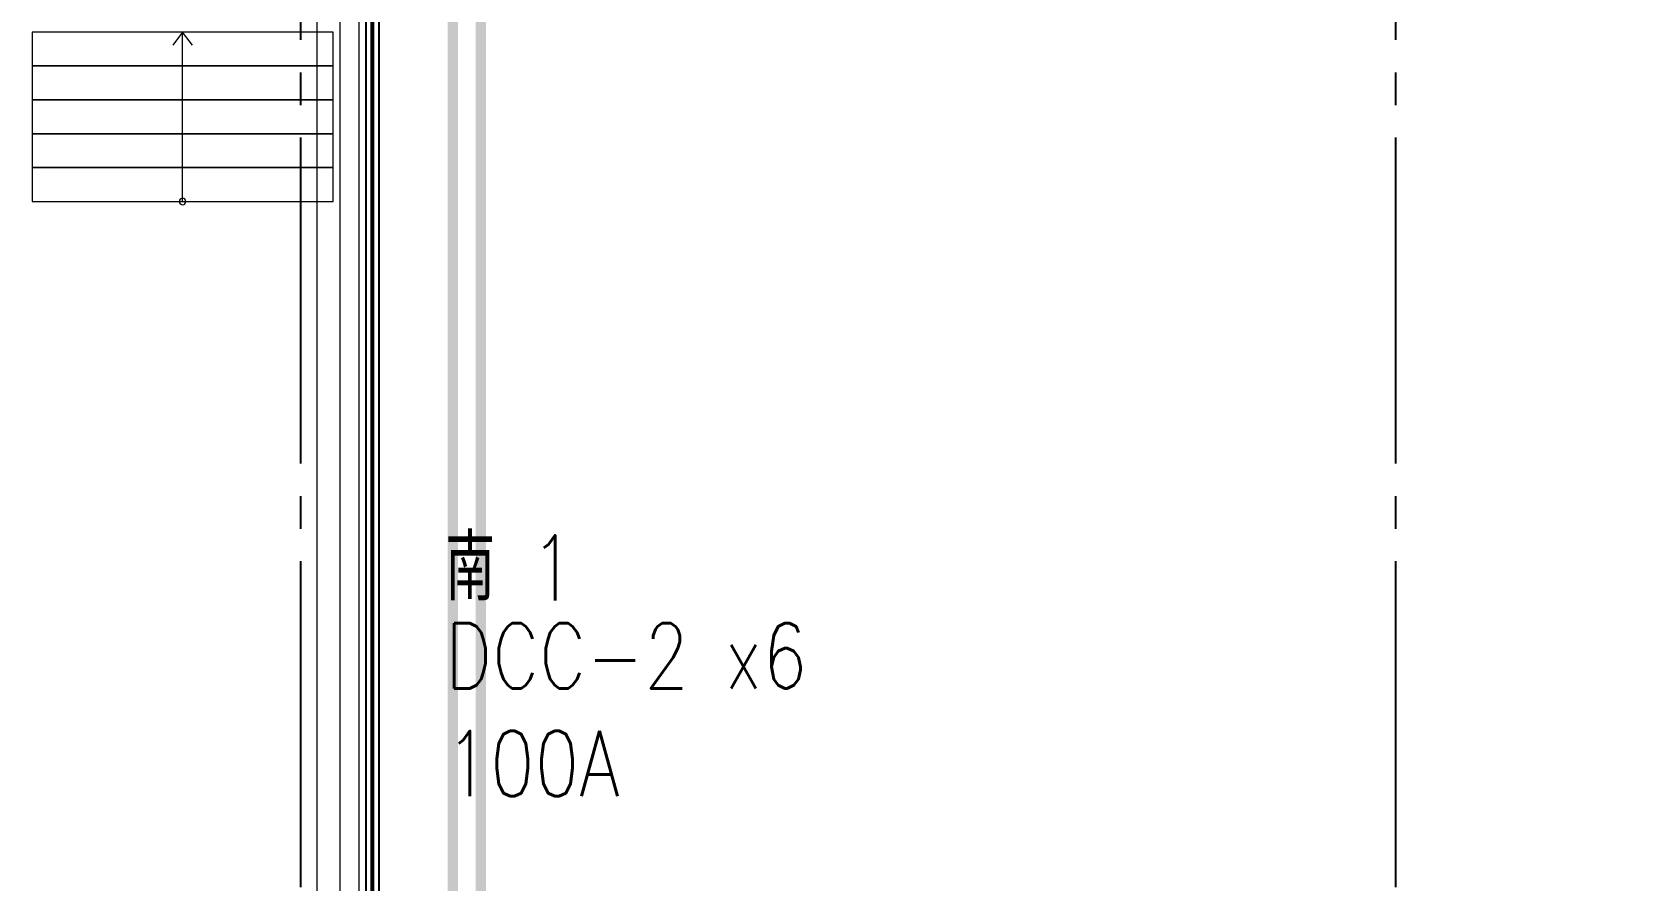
# Model space of a CAD drawing. Extents: x -18489 to 195597, y -1599 to 112111.
# Drawn here: x 1594 to 2823, y 615 to 1266 of the extents above; entities that cross this region are included whole.
import ezdxf
from ezdxf.enums import TextEntityAlignment as Align

# ---------------------------------------------------------------- set-up
doc = ezdxf.new("R2010")
doc.units = 0
doc.header["$LTSCALE"] = 100
doc.linetypes.add('X-S-FAB-L10$0$COL-CEN-LIN', pattern=[3.25, 2.5, -0.25, 0.25, -0.25])
for name, color, linetype in [('188K-SM-03-F10-ARCH-PA-Y2257103$0$K-AREA', 53, 'Continuous'), ('188K-SM-03-F10-ARCH-PA-Y2257103$0$K-岩棉 2hr 7.5-單抗', 53, 'Continuous'), ('188K-SM-07-F10-MECH-CR PIPE-Y2257103$0$00_AC_CHS_12℃', 4, 'Continuous'), ('188K-SM-07-F10-MECH-CR PIPE-Y2257103$0$00_AC_CHS_20℃', 3, 'Continuous'), ('188K-SM-07-F10-MECH-CR PIPE-Y2257103$0$00_閥站分組', 1, 'Continuous'), ('X-S-FAB-L10$0$0-DIM-TXT', 8, 'Continuous'), ('X-S-FAB-L10$0$A-STRS', 8, 'Continuous'), ('X-S-FAB-L10$0$A-WALL-IN', 8, 'Continuous'), ('X-S-FAB-L10$0$BLOCK', 8, 'Continuous'), ('X-S-FAB-L10$0$CCL', 8, 'X-S-FAB-L10$0$COL-CEN-LIN'), ('X-S-FAB-L10$0$S-FNDN', 8, 'Continuous')]:
    doc.layers.add(name, color=color, linetype=linetype)
doc.styles.add('188K-SM-07-F10-MECH-CR PIPE-Y2257103$0$XFM1Q20-200k$0$12P7-XCM2P10$0$AA-TXT', font='simplex.shx', dxfattribs={"bigfont": 'china.shx'})
doc.styles.add('X-S-FAB-L10$0$CHINA', font='simplex.shx', dxfattribs={"width": 0.75, "bigfont": 'chineset.shx'})
doc.styles.add('X-S-FAB-L10$0$Standard', font='', dxfattribs={"width": 0.8})
doc.styles.add('X-S-FAB-L10$0$TG_NOTE_TEXT', font='simplex.shx', dxfattribs={"width": 0.75, "bigfont": 'chineset.shx'})
doc.styles.get('X-S-FAB-L10$0$Standard').set_extended_font_data('Microsoft JhengHei')

# ---------------------------------------------------------------- blocks, each defined once
blk = doc.blocks.new('X-S-FAB-L10$0$FAB2-L05')
at = {"layer": 'X-S-FAB-L10$0$CCL'}
for p, q in [((-24360, 11005), (-24360, 0)), ((-23520, 11005), (-23520, 0))]:
    blk.add_line(p, q, dxfattribs=at)
blk = doc.blocks.new('X-S-FAB-L10')
at = {"layer": 'X-S-FAB-L10$0$A-STRS', "lineweight": 0}
for p, q in [((1825, 1266), (1594, 1266)), ((1594, 1266), (1594, 1136)), ((1825, 1266), (1594, 1266)), ((1594, 1266), (1594, 1240)), ((1709.5, 1266), (1702, 1256)), ((1709.5, 1240), (1709.5, 1266)), ((1717, 1256), (1709.5, 1266)), ((1825, 1136), (1825, 1266)), ((1825, 1240), (1825, 1266)), ((1594, 1240), (1825, 1240)), ((1825, 1240), (1594, 1240)), ((1594, 1240), (1594, 1214)), ((1594, 1240), (1825, 1240)), ((1709.5, 1162), (1709.5, 1240)), ((1825, 1214), (1825, 1240)), ((1594, 1214), (1825, 1214)), ((1825, 1214), (1594, 1214)), ((1594, 1214), (1594, 1188)), ((1594, 1214), (1825, 1214)), ((1825, 1188), (1825, 1214)), ((1594, 1188), (1825, 1188)), ((1825, 1188), (1594, 1188)), ((1594, 1188), (1594, 1162)), ((1594, 1188), (1825, 1188)), ((1825, 1162), (1825, 1188)), ((1594, 1162), (1825, 1162)), ((1825, 1162), (1594, 1162)), ((1594, 1162), (1594, 1136)), ((1594, 1162), (1825, 1162)), ((1709.5, 1136), (1709.5, 1162)), ((1825, 1136), (1825, 1162)), ((1594, 1136), (1825, 1136)), ((1594, 1136), (1825, 1136))]:
    blk.add_line(p, q, dxfattribs=at)
at = {"layer": 'X-S-FAB-L10$0$A-STRS', "lineweight": 0, "flags": 128}
blk.add_lwpolyline([(1712, 1136, 1), (1707, 1136, 1)], format="xyb", close=True, dxfattribs=at)
at = {"layer": 'X-S-FAB-L10$0$A-WALL-IN', "lineweight": 0, "flags": 128}
for points in [[(1845, -35), (1845, 2100)], [(1830, 1455), (1830, 35)]]:
    blk.add_lwpolyline(points, dxfattribs=at)
at = {"layer": 'X-S-FAB-L10$0$S-FNDN', "lineweight": 0, "flags": 128}
blk.add_lwpolyline([(4350, 7470), (1830, 7470), (1830, 1500), (1812.5, 1500), (1812.5, -55), (9330, -55), (9330, 7470)], close=True, dxfattribs=at)
at = {"layer": 'X-S-FAB-L10$0$BLOCK'}
blk.add_blockref('X-S-FAB-L10$0$FAB2-L05', (26160, -720), dxfattribs=at)
at = {"style": 'X-S-FAB-L10$0$TG_NOTE_TEXT', "width": 0.5, "flags": 1}
for p in [(7463.301, 9020), (18268.251, 8649), (11197.77, 4800.167), (16485.801, 4800.167), (25420.27, 2635), (13360, 320.001, 0), (7463.301, -33.333)]:
    blk.add_attdef('WH', text='', height=20, dxfattribs=at).set_placement(p, align=Align.BOTTOM_LEFT)
at = {"width": 0.5}
for style, p in [('X-S-FAB-L10$0$TG_NOTE_TEXT', (7585, 9020)), ('X-S-FAB-L10$0$TG_NOTE_TEXT', (18389.95, 8649)), ('X-S-FAB-L10$0$TG_NOTE_TEXT', (11117.5, 4813.5)), ('X-S-FAB-L10$0$TG_NOTE_TEXT', (16607.5, 4813.5)), ('X-S-FAB-L10$0$TG_NOTE_TEXT', (25350, 2635)), ('X-S-FAB-L10$0$Standard', (13129.375, 325.001, 0)), ('X-S-FAB-L10$0$TG_NOTE_TEXT', (7585, -20))]:
    blk.add_attdef('DESC', text='', height=10, dxfattribs=dict(at, style=style)).set_placement(p, align=Align.BOTTOM_LEFT)
for tag, style, p in [('TYPE', 'X-S-FAB-L10$0$TG_NOTE_TEXT', (7619.286, 9020)), ('NO', 'X-S-FAB-L10$0$TG_NOTE_TEXT', (7650.095, 9020)), ('TYPE', 'X-S-FAB-L10$0$TG_NOTE_TEXT', (18424.236, 8649)), ('NO', 'X-S-FAB-L10$0$TG_NOTE_TEXT', (18455.045, 8649)), ('NO', 'X-S-FAB-L10$0$TG_NOTE_TEXT', (11088.595, 4813.5)), ('TYPE', 'X-S-FAB-L10$0$TG_NOTE_TEXT', (11151.786, 4813.5)), ('TYPE', 'X-S-FAB-L10$0$TG_NOTE_TEXT', (16641.786, 4813.5)), ('NO', 'X-S-FAB-L10$0$TG_NOTE_TEXT', (16672.595, 4813.5)), ('NO', 'X-S-FAB-L10$0$TG_NOTE_TEXT', (25313, 2635)), ('TYPE', 'X-S-FAB-L10$0$TG_NOTE_TEXT', (25350, 2635)), ('NO', 'X-S-FAB-L10$0$Standard', (13100, 320.001, 0)), ('TYPE', 'X-S-FAB-L10$0$Standard', (13129.375, 320.001, 0)), ('TYPE', 'X-S-FAB-L10$0$TG_NOTE_TEXT', (7619.286, -20)), ('NO', 'X-S-FAB-L10$0$TG_NOTE_TEXT', (7650.095, -20))]:
    blk.add_attdef(tag, text='', height=10, dxfattribs=dict(at, style=style)).set_placement(p, align=Align.BOTTOM_RIGHT)
at = {"style": 'X-S-FAB-L10$0$TG_NOTE_TEXT', "width": 0.5, "flags": 1}
for rotation, p in [(180, (43, 7480)), (180, (943, 7480)), (90, (24310, 3717.77)), (270, (17080, 1711.699))]:
    blk.add_attdef('WH', text='', height=20, rotation=rotation, dxfattribs=at).set_placement(p, align=Align.BOTTOM_LEFT)
at = {"width": 0.5}
for rotation, style, p in [(180, 'X-S-FAB-L10$0$Standard', (317.625, 7480)), (180, 'X-S-FAB-L10$0$Standard', (1217.625, 7480)), (90, 'X-S-FAB-L10$0$TG_NOTE_TEXT', (24310, 3647.5)), (270, 'X-S-FAB-L10$0$TG_NOTE_TEXT', (17080, 1605))]:
    blk.add_attdef('DESC', text='', height=10, rotation=rotation, dxfattribs=dict(at, style=style)).set_placement(p, align=Align.BOTTOM_LEFT)
for tag, rotation, style, p in [('TYPE', 180, 'X-S-FAB-L10$0$Standard', (317.625, 7480)), ('NO', 180, 'X-S-FAB-L10$0$Standard', (347, 7480)), ('TYPE', 180, 'X-S-FAB-L10$0$Standard', (1217.625, 7480)), ('NO', 180, 'X-S-FAB-L10$0$Standard', (1247, 7480)), ('TYPE', 90, 'X-S-FAB-L10$0$TG_NOTE_TEXT', (24310, 3647.5)), ('NO', 90, 'X-S-FAB-L10$0$TG_NOTE_TEXT', (24310, 3610.5)), ('TYPE', 270, 'X-S-FAB-L10$0$TG_NOTE_TEXT', (17080, 1605)), ('NO', 270, 'X-S-FAB-L10$0$TG_NOTE_TEXT', (17080, 1573))]:
    blk.add_attdef(tag, text='', height=10, rotation=rotation, dxfattribs=dict(at, style=style)).set_placement(p, align=Align.BOTTOM_RIGHT)
at = {"layer": 'X-S-FAB-L10$0$0-DIM-TXT', "style": 'X-S-FAB-L10$0$CHINA', "width": 0.75}
for p in [(667.414, 7855.1, -2689.4), (22627.353, 6728.814), (25644.722, 6728.814), (24778.787, 5569.051), (1118.252, 4980), (417.801, 4594.623), (23874.84, 4355), (22927.43, 4330.122), (23749.869, 3901.367), (417.801, 3765.236), (1118.252, 3730), (417.801, 3115.79), (536.882, 2227.832), (16908.994, 1782.652), (888.445, 880.466), (16977.43, 750), (18878.841, 750), (25641.221, 553.233), (21364.03, 526.894)]:
    blk.add_attdef('HIG', text='', height=80, dxfattribs=at).set_placement(p, align=Align.MIDDLE_LEFT)
blk = doc.blocks.new('188K-SM-07-F10-MECH-CR PIPE-Y2257103')
at = {"layer": '188K-SM-07-F10-MECH-CR PIPE-Y2257103$0$00_AC_CHS_12℃', "ltscale": 1000, "const_width": 8}
blk.add_lwpolyline([(1916.714, 84.613), (1916.714, 3526.544), (2538.71, 3526.544)], dxfattribs=at)
at = {"layer": '188K-SM-07-F10-MECH-CR PIPE-Y2257103$0$00_AC_CHS_20℃', "ltscale": 1000, "const_width": 8}
blk.add_lwpolyline([(1938.331, 63.061), (1938.331, 3495.019), (2537.568, 3495.019)], dxfattribs=at)
at = {"layer": '188K-SM-07-F10-MECH-CR PIPE-Y2257103$0$00_閥站分組', "style": '188K-SM-07-F10-MECH-CR PIPE-Y2257103$0$XFM1Q20-200k$0$12P7-XCM2P10$0$AA-TXT', "width": 0.8}
for s, p in [('南 1', (1910.991, 854.959)), ('DCC-2 x6', (1910.991, 787.459)), ('100A', (1910.991, 704.816))]:
    blk.add_text(s, height=50, dxfattribs=at).set_placement(p, align=Align.MIDDLE_LEFT)
blk = doc.blocks.new('188K-SM-03-F10-ARCH-PA-Y2257103')
at = {"layer": '188K-SM-03-F10-ARCH-PA-Y2257103$0$K-AREA', "const_width": 3, "elevation": 0}
blk.add_lwpolyline([(14160, 315), (1855, 315), (1855, 8313), (1775, 8313), (1775, 8630)], dxfattribs=at)
at = {"layer": '188K-SM-03-F10-ARCH-PA-Y2257103$0$K-岩棉 2hr 7.5-單抗'}
for p, q in [((1850, 8308, 0), (1850, 310)), ((1860, 8318, 0), (1860, 310, 0))]:
    blk.add_line(p, q, dxfattribs=at)

msp = doc.modelspace()

# ---------------------------------------------------------------- block references
msp.add_blockref('X-S-FAB-L10', (0, 0))

# ---------------------------------------------------------------- next in the draw order: block references
msp.add_blockref('188K-SM-07-F10-MECH-CR PIPE-Y2257103', (0, 0))

# ---------------------------------------------------------------- next in the draw order: block references
msp.add_blockref('188K-SM-03-F10-ARCH-PA-Y2257103', (0, 0))

doc.saveas('drawing.dxf')
